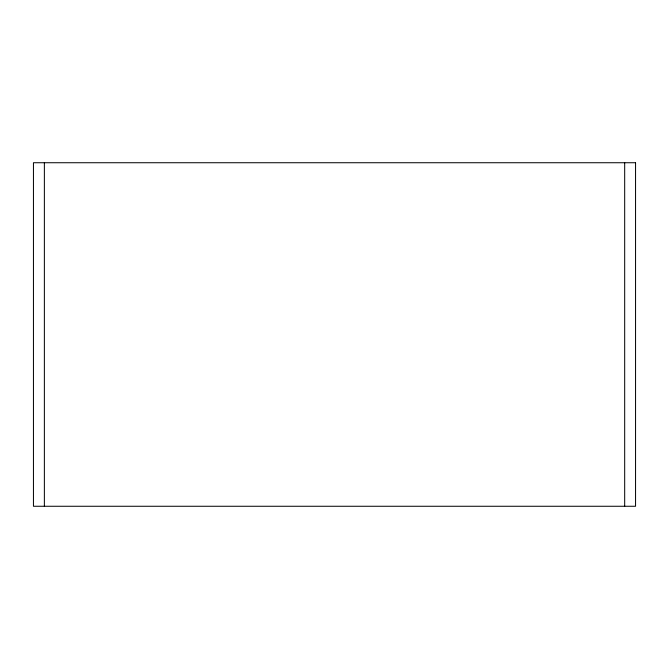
<?xml version="1.0" encoding="UTF-8"?>
<svg xmlns="http://www.w3.org/2000/svg" width="669" height="669" viewBox="0 0 669 669"><rect width="100%" height="100%" fill="white"/><g stroke="black" fill="none" stroke-linecap="round" stroke-linejoin="round"><path stroke-width="1" d="M624.679 162.734L624.679 506.266M44.371 162.734L44.371 506.266M635.55 162.734L33.45 162.734L33.45 506.266L635.55 506.266L635.55 162.734"/></g></svg>
